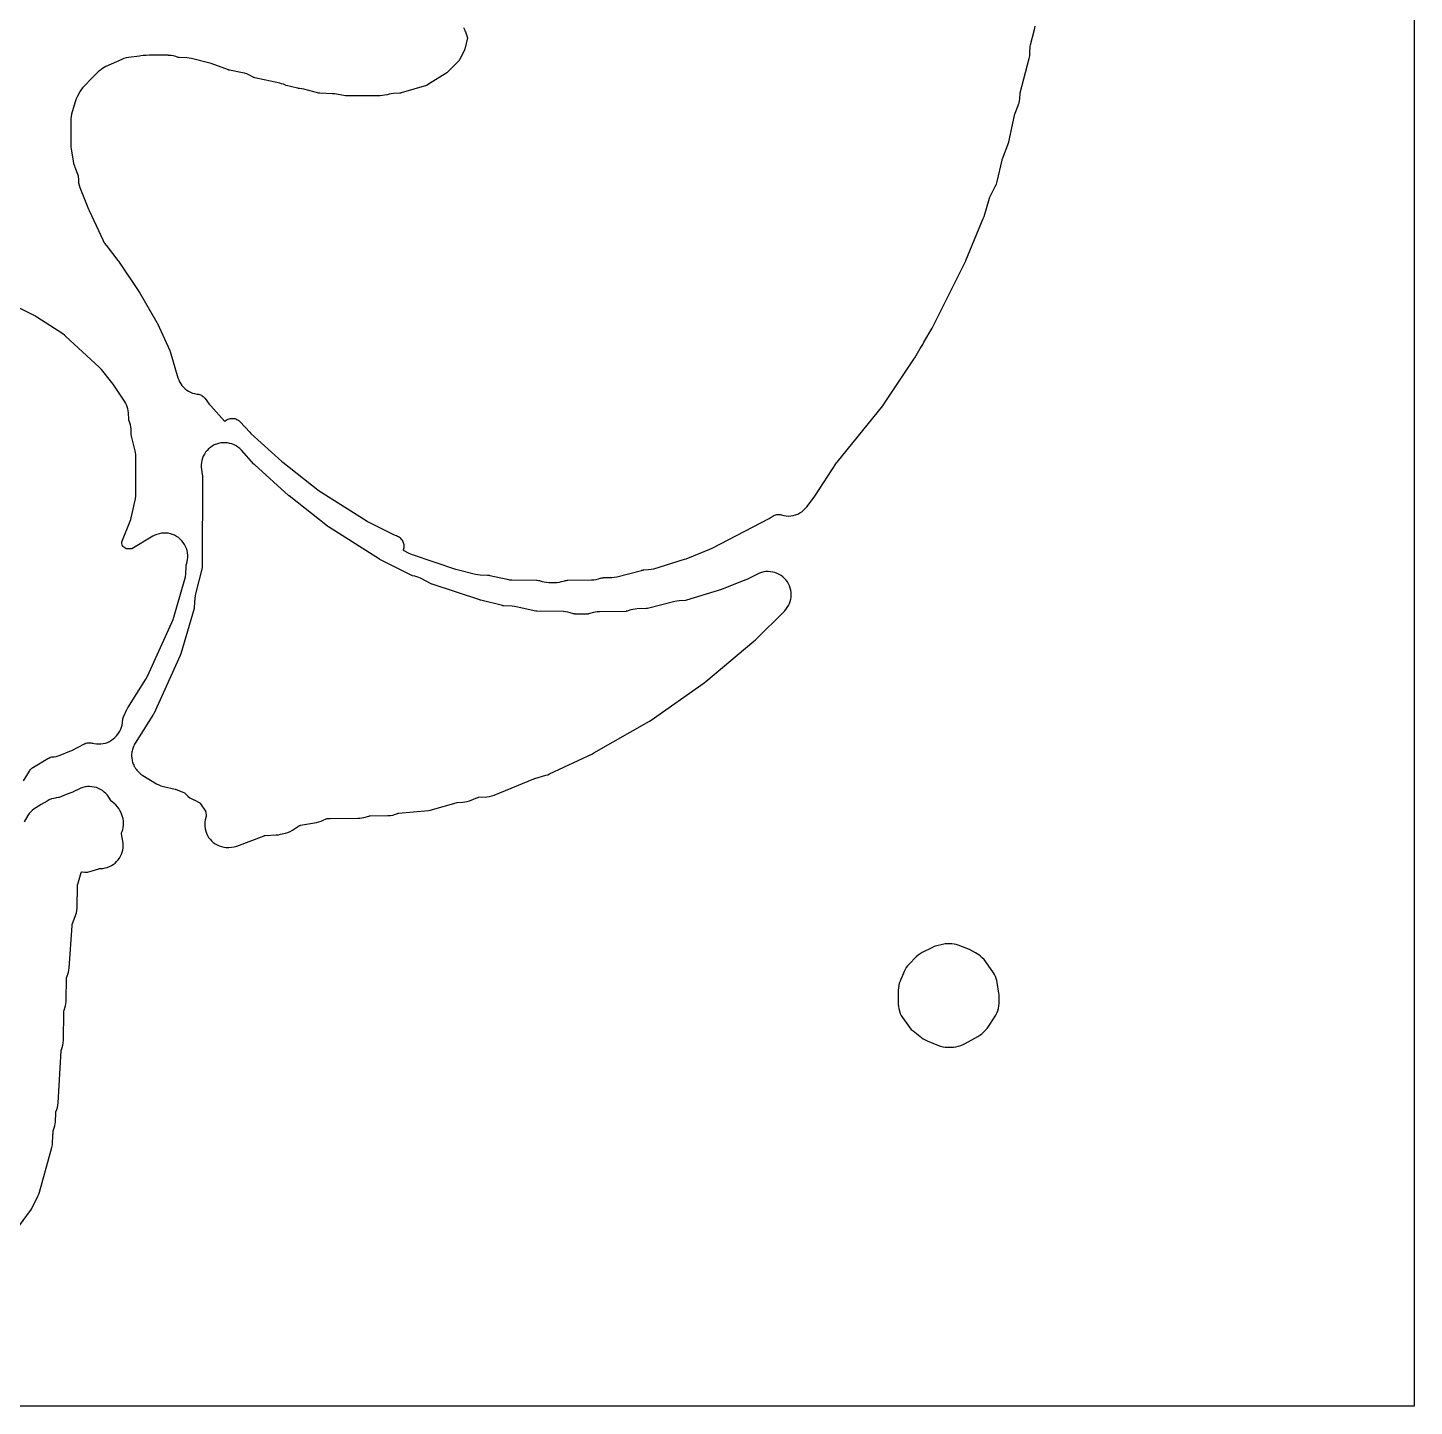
# Model space of a CAD drawing. Header units: millimetres. Extents: x 0 to 300, y 0 to 300.
# Drawn here: x 150 to 300, y 0 to 149.2 of the extents above; entities that cross this region are included whole.
import ezdxf

# ---------------------------------------------------------------- set-up
doc = ezdxf.new("R2010")
doc.units = ezdxf.units.MM
doc.layers.add('CUT', color=7, linetype='CONTINUOUS')

msp = doc.modelspace()

# ---------------------------------------------------------------- linework, layer by layer
at = {"layer": 'CUT'}
for points in [[(0, 0.0614), (0, 299.9386), (0.0029, 299.9971), (0.0614, 300), (299.9341, 300), (299.9926, 299.9971), (299.9954, 299.9386), (299.9954, 0.0614), (299.9926, 0.0029), (299.9341, 0), (0.0614, 0), (0.0029, 0.0029)], [(169.5678, 103.621), (169.3953, 103.4453), (169.241, 103.2535), (169.1062, 103.0475), (168.9924, 102.8292), (168.9006, 102.6007), (168.8317, 102.3644), (168.7864, 102.1224), (168.7651, 101.8771), (168.768, 101.6309), (168.7952, 101.3862), (168.8805, 100.8564), (168.8813, 100.8511), (168.8879, 100.7721), (168.8883, 100.7534), (168.8727, 90.8613), (168.8726, 90.8559), (168.8686, 90.8058), (168.8644, 90.7809), (168.8591, 90.7574), (168.1425, 87.9344), (168.094, 87.6953), (168.0692, 87.4525), (168.0166, 86.4686), (168.0147, 86.4456), (167.9986, 86.3515), (167.9928, 86.3291), (166.5522, 81.4293), (166.5254, 81.3486), (166.493, 81.2698), (163.6231, 74.9311), (163.5851, 74.8543), (163.5417, 74.7803), (162.0703, 72.4612), (162.057, 72.4412), (161.6215, 71.7537), (161.5587, 71.6428), (161.4998, 71.5389), (161.4995, 71.5382), (161.4991, 71.5375), (161.4475, 71.4206), (161.3993, 71.3116), (161.3991, 71.3108), (161.3988, 71.3101), (161.359, 71.1884), (161.3219, 71.0753), (161.3218, 71.0746), (161.3215, 71.0739), (161.2939, 70.9484), (161.2683, 70.8326), (161.2683, 70.8319), (161.2681, 70.8313), (161.253, 70.7031), (161.2392, 70.5857), (161.2391, 70.5851), (161.2391, 70.5845), (161.2368, 70.4549), (161.2346, 70.3372), (161.2347, 70.3366), (161.2347, 70.3361), (161.2453, 70.2062), (161.2548, 70.0894), (161.2549, 70.0889), (161.2549, 70.0884), (161.2785, 69.9595), (161.2995, 69.8448), (161.2996, 69.8444), (161.2997, 69.844), (161.3362, 69.717), (161.3682, 69.6059), (161.3684, 69.6056), (161.3685, 69.6052), (161.418, 69.4813), (161.4603, 69.3751), (161.4605, 69.3748), (161.4606, 69.3745), (161.523, 69.2545), (161.5749, 69.1545), (161.5751, 69.1542), (161.5752, 69.154), (161.6506, 69.0386), (161.7109, 68.9463), (161.711, 68.9462), (161.7112, 68.946), (161.8001, 68.8356), (161.8668, 68.7527), (161.867, 68.7526), (161.8671, 68.7525), (161.9716, 68.6464), (162.0412, 68.5756), (162.0413, 68.5755), (162.0414, 68.5754), (162.1687, 68.4696), (162.2324, 68.4166), (162.2325, 68.4166), (162.4383, 68.2775), (163.9348, 67.3712), (164.1683, 67.2462), (164.4137, 67.1466), (164.6682, 67.0735), (165.9456, 66.779), (165.9505, 66.7778), (166.022, 66.7558), (166.0386, 66.7496), (166.898, 66.4077), (166.9512, 66.3836), (166.9541, 66.3806), (167.1199, 66.1932), (167.3107, 66.018), (167.5185, 65.8636), (167.7412, 65.7315), (167.9549, 65.633), (167.9864, 65.6174), (168.5997, 65.2955), (168.6163, 65.2862), (168.6504, 65.2636), (168.676, 65.2318), (168.6868, 65.2161), (169.2131, 64.4079), (169.2234, 64.3912), (169.2427, 64.3535), (169.2536, 64.3126), (169.2572, 64.2932), (169.3122, 63.9434), (169.3145, 63.9261), (169.3169, 63.8888), (169.2922, 63.8124), (169.2582, 63.7207), (169.1951, 63.4794), (169.1564, 63.2331), (169.1424, 62.9841), (169.1533, 62.7349), (169.189, 62.4881), (169.2491, 62.2461), (169.333, 62.0112), (169.4399, 61.7859), (169.5687, 61.5723), (169.7181, 61.3727), (169.8867, 61.1889), (170.0728, 61.0228), (170.2744, 60.8761), (170.4897, 60.7502), (170.7165, 60.6464), (170.9525, 60.5657), (171.1953, 60.509), (171.4426, 60.4767), (171.6919, 60.4691), (171.7698, 60.4707), (172.0542, 60.4926), (172.3343, 60.5468), (172.6065, 60.6325), (175.5631, 61.7533), (175.5817, 61.7598), (175.6227, 61.7706), (175.6647, 61.777), (175.6843, 61.7785), (176.8834, 61.8352), (177.1212, 61.8579), (177.3558, 61.9032), (177.8851, 62.0318), (178.1451, 62.1102), (178.395, 62.2163), (178.632, 62.3489), (179.4074, 62.8399), (179.4233, 62.8494), (179.4588, 62.8673), (179.4971, 62.8778), (179.5153, 62.8814), (181.2419, 63.1768), (181.4932, 63.2333), (181.7374, 63.3154), (181.9719, 63.4221), (182.2927, 63.5886), (182.3477, 63.6138), (182.408, 63.6162), (182.6794, 63.6135), (182.7213, 63.6134), (185.7108, 63.6342), (185.924, 63.6448), (186.1355, 63.6735), (186.3438, 63.7202), (186.9119, 63.8733), (186.9171, 63.8746), (186.9666, 63.8838), (186.9918, 63.8863), (187.0159, 63.8873), (188.9584, 63.9184), (189.2361, 63.9384), (189.5098, 63.9891), (189.7762, 64.0699), (190.0027, 64.1527), (190.0185, 64.1581), (190.052, 64.1672), (190.0863, 64.1735), (190.1025, 64.1754), (193.3466, 64.4918), (193.574, 64.5246), (193.7974, 64.5781), (196.3339, 65.3105), (196.3543, 65.3158), (196.4398, 65.3309), (196.4607, 65.3329), (197.0398, 65.3733), (197.2914, 65.4038), (197.5387, 65.4595), (197.779, 65.54), (198.6537, 65.8833), (198.6728, 65.8902), (198.7133, 65.9015), (198.7547, 65.9085), (198.7749, 65.9104), (199.6787, 65.9702), (199.9469, 66.0025), (200.2101, 66.0637), (200.4651, 66.1528), (204.739, 67.9117), (204.8055, 67.9369), (204.8733, 67.9581), (206.0549, 68.2906), (206.252, 68.355), (206.443, 68.4355), (211.0773, 70.6184), (211.2526, 70.7096), (217.2437, 74.134), (217.4397, 74.2584), (223.1866, 78.2938), (223.36, 78.4272), (228.5619, 82.8062), (228.7144, 82.9458), (231.8508, 86.0639), (232.0158, 86.2448), (232.1623, 86.441), (232.2889, 86.6506), (232.3943, 86.8716), (232.4777, 87.1018), (232.5382, 87.3391), (232.5751, 87.5811), (232.5882, 87.8257), (232.5773, 88.0703), (232.5425, 88.3126), (232.4842, 88.5505), (232.4029, 88.7814), (232.2994, 89.0033), (232.1746, 89.214), (232.0299, 89.4115), (231.8665, 89.5939), (231.6861, 89.7595), (231.4904, 89.9066), (231.2812, 90.0338), (231.0605, 90.14), (230.8305, 90.224), (230.5934, 90.2852), (230.3515, 90.3229), (230.107, 90.3367), (229.8624, 90.3266), (229.6199, 90.2926), (229.3819, 90.235), (229.1507, 90.1544), (228.9285, 90.0515), (228.0826, 89.6086), (228.0246, 89.5802), (227.9651, 89.5548), (227.4072, 89.3341), (227.4026, 89.3324), (225.1334, 88.4346), (225.0886, 88.4179), (225.043, 88.4029), (221.2786, 87.2452), (221.2561, 87.239), (221.1613, 87.2217), (221.1381, 87.2195), (220.4537, 87.1759), (220.2195, 87.1499), (219.9887, 87.1019), (217.0524, 86.3451), (217.0309, 86.3402), (216.9405, 86.3274), (216.9185, 86.3261), (215.929, 86.2963), (215.6955, 86.2783), (215.4647, 86.2385), (215.2386, 86.1773), (214.8462, 86.0511), (214.8273, 86.0455), (214.7876, 86.037), (214.7473, 86.0324), (214.7277, 86.0316), (211.8362, 85.9914), (211.6172, 85.9787), (211.4001, 85.9469), (211.1866, 85.8962), (210.6522, 85.7441), (210.6338, 85.7393), (210.5952, 85.7322), (210.556, 85.7289), (210.537, 85.7286), (209.1729, 85.7428), (209.1533, 85.7435), (209.1129, 85.748), (209.0731, 85.7564), (209.0543, 85.7619), (208.6704, 85.884), (208.4338, 85.9467), (208.1921, 85.986), (207.9478, 86.0014), (205.0888, 86.0419), (205.0685, 86.0427), (204.9846, 86.0525), (204.9645, 86.0565), (202.8422, 86.5301), (202.6276, 86.5683), (202.4104, 86.5876), (201.4639, 86.6303), (201.4441, 86.6317), (201.3627, 86.6435), (201.3433, 86.6479), (198.9991, 87.2339), (198.9536, 87.2462), (198.9085, 87.2603), (193.7324, 88.9871), (193.7275, 88.9889), (193.6573, 89.0182), (193.6411, 89.026), (192.5036, 89.6136), (192.3062, 89.705), (192.1015, 89.7788), (191.8912, 89.8345), (191.6378, 89.89), (191.6326, 89.8913), (191.5841, 89.906), (191.5605, 89.9155), (191.5386, 89.9258), (189.8841, 90.7542), (188.1527, 91.6212), (188.0986, 91.65), (188.046, 91.6815), (182.5236, 95.1779), (182.4705, 95.2135), (182.4194, 95.2518), (178.288, 98.5171), (178.2563, 98.5431), (178.2254, 98.5701), (174.5559, 101.893), (174.5137, 101.9331), (174.4735, 101.9751), (173.1099, 103.4691), (172.9351, 103.6426), (172.7442, 103.798), (172.5389, 103.9339), (172.3212, 104.049), (172.0933, 104.142), (171.8573, 104.2122), (171.6156, 104.2589), (171.3704, 104.2815), (171.1242, 104.28), (170.8794, 104.2542), (170.6382, 104.2044), (170.4032, 104.1312), (170.2697, 104.0747), (170.1765, 104.0352), (169.9603, 103.9174), (169.7567, 103.7789)], [(245.4147, 40.9713), (245.5854, 40.7895), (245.7733, 40.6257), (245.7782, 40.6218), (246.6981, 39.8971), (246.8832, 39.7644), (247.0796, 39.6492), (247.2856, 39.5523), (248.5213, 39.0386), (248.7534, 38.9553), (248.9926, 38.8953), (249.2366, 38.8591), (249.4829, 38.8472), (249.8884, 38.8475), (250.144, 38.8608), (250.3968, 38.9001), (250.6443, 38.9651), (250.9458, 39.0611), (251.1769, 39.1473), (251.3983, 39.256), (252.7816, 40.0214), (252.9975, 40.1556), (253.1987, 40.3111), (253.383, 40.4862), (253.7741, 40.8976), (253.9429, 41.0947), (254.0904, 41.3082), (254.7167, 42.3242), (254.8444, 42.5584), (254.9464, 42.8048), (255.0215, 43.0607), (255.069, 43.3232), (255.0882, 43.5893), (255.101, 44.2708), (255.0953, 44.4927), (255.0699, 44.7133), (254.8838, 45.8747), (254.8388, 46.0928), (254.7746, 46.3059), (254.6917, 46.5125), (254.5907, 46.711), (254.4725, 46.8996), (253.638, 48.1082), (253.4598, 48.3366), (253.2565, 48.5429), (253.0648, 48.7161), (252.8996, 48.8528), (252.7234, 48.9749), (252.5373, 49.0815), (251.8753, 49.4238), (251.5918, 49.5488), (250.6412, 49.8992), (250.4255, 49.9678), (250.2046, 50.0166), (249.9801, 50.0453), (249.754, 50.0535), (249.5259, 50.0514), (249.235, 50.0318), (248.9484, 49.9785), (248.3338, 49.8265), (248.0601, 49.742), (247.798, 49.6267), (246.7561, 49.0954), (246.5271, 48.9629), (246.3135, 48.8071), (246.1175, 48.6295), (245.3397, 47.8459), (245.1797, 47.6685), (245.0374, 47.4766), (244.914, 47.2721), (244.8107, 47.0567), (244.3716, 46.0161), (244.3697, 46.0116), (244.2838, 45.7756), (244.222, 45.5321), (244.1849, 45.2837), (244.173, 45.0328), (244.1771, 43.5279), (244.1901, 43.2798), (244.2277, 43.0342), (244.2895, 42.7935), (244.296, 42.7756), (244.3005, 42.7586), (244.387, 42.5252), (244.4964, 42.3016), (244.6274, 42.0899), (245.263, 41.1692)]]:
    msp.add_lwpolyline(points, close=True, dxfattribs=at)
for points in [[(197.1396, 149.2206), (197.241, 148.993), (197.2985, 148.864), (197.3458, 148.7577), (197.3565, 148.7338), (197.5613, 148.1038), (197.2697, 146.8566), (197.2641, 146.8353), (197.2318, 146.7461), (197.2226, 146.7262), (196.7406, 145.762), (196.7314, 145.7447), (196.7087, 145.7092), (196.6825, 145.6762), (196.6691, 145.6619), (195.3509, 144.3202), (193.3618, 143.0809), (193.2026, 142.9892), (193.1835, 142.9789), (193.1328, 142.957), (190.3876, 142.1283), (190.3698, 142.1235), (190.2747, 142.107), (190.2524, 142.1051), (189.5519, 142.0677), (189.3309, 142.0461), (189.1128, 142.0049), (188.8991, 141.9445), (188.8366, 141.9207), (188.1284, 141.831), (187.5049, 141.8262), (186.6392, 141.8196), (185.6045, 141.8116), (184.6738, 141.8044), (184.4789, 141.8044), (184.4606, 141.8049), (184.3817, 141.8126), (184.3635, 141.8157), (183.4142, 142.0035), (183.2089, 142.0353), (183.0017, 142.0499), (182.9387, 142.0517), (182.9316, 142.0524), (181.6012, 142.0929), (181.5892, 142.0936), (181.5151, 142.1043), (181.4942, 142.1092), (179.8819, 142.5348), (179.6414, 142.5858), (179.397, 142.6129), (179.3642, 142.6149), (179.2981, 142.6307), (179.2168, 142.6501), (179.1982, 142.6546), (177.9627, 142.9499), (177.6508, 143.0716), (177.4592, 143.1376), (177.2629, 143.1878), (174.5823, 143.7592), (174.5771, 143.7604), (174.571, 143.7622), (174.4886, 143.7926), (174.4685, 143.8021), (173.8995, 144.0921), (173.6847, 144.1892), (173.4617, 144.2655), (173.2325, 144.3206), (171.8091, 144.592), (171.804, 144.5931), (171.7269, 144.6142), (171.7097, 144.6201), (169.8325, 145.3143), (169.569, 145.3956), (167.7191, 145.8558), (167.4741, 145.904), (167.2255, 145.9274), (166.3851, 145.9644), (166.3712, 145.9654), (166.3506, 145.968), (166.3287, 145.9711), (166.291, 145.9801), (166.2738, 145.9856), (166.0369, 146.0672), (165.7759, 146.1416), (165.5084, 146.1873), (165.4338, 146.1918), (165.4301, 146.1923), (165.406, 146.1935), (165.2375, 146.2036), (165.1806, 146.204), (165.175, 146.2042), (165.1532, 146.2042), (163.1231, 146.2165), (162.7992, 146.1974), (162.7688, 146.1937), (162.7189, 146.1934), (162.4835, 146.1813), (162.2503, 146.147), (162.102, 146.1107), (160.8863, 145.9595), (160.6429, 145.9169), (160.4048, 145.8505), (160.1745, 145.7609), (158.4637, 144.996), (158.263, 144.8952), (158.0721, 144.7768), (157.8926, 144.6417), (157.8651, 144.6168), (157.7876, 144.557), (157.6237, 144.4055), (156.9051, 143.6791), (156.1213, 142.9037), (155.9556, 142.7229), (155.8084, 142.5267), (155.6812, 142.317), (155.356, 141.7167), (155.255, 141.5076), (155.1738, 141.2901), (154.7878, 140.0875), (154.7226, 139.8421), (154.6826, 139.5913), (154.6682, 139.3377), (154.6519, 136.4957), (154.6596, 136.2852), (154.685, 136.076), (154.9052, 134.7358), (154.9611, 134.48), (155.0435, 134.2314), (155.0911, 134.1096), (155.4123, 133.2874), (155.4187, 133.2696), (155.4297, 133.2304), (155.4366, 133.1902), (155.4384, 133.1713), (155.4723, 132.6873), (155.475, 132.6486), (155.5063, 132.3921), (155.5639, 132.1403), (155.6473, 131.8957), (156.5866, 129.5442), (156.6392, 129.4221), (158.1426, 126.1718), (158.2803, 125.9146), (158.3281, 125.8459), (158.3402, 125.8257), (158.4016, 125.7405), (158.447, 125.6752), (158.465, 125.6524), (159.7565, 124.0113), (159.7843, 123.9746), (159.8106, 123.9368), (162.0175, 120.6379), (162.0315, 120.6163), (162.0427, 120.5977), (163.9716, 117.292), (164.001, 117.2385), (164.0277, 117.1835), (165.3559, 114.2545), (165.3656, 114.2312), (165.3911, 114.1555), (166.2503, 111.3009), (166.329, 111.0779), (166.4285, 110.8634), (166.5478, 110.6593), (166.6859, 110.4673), (166.8414, 110.2893), (167.0131, 110.1267), (167.1994, 109.9811), (167.3986, 109.8537), (167.609, 109.7457), (167.8286, 109.6581), (168.0555, 109.5916), (168.2877, 109.5469), (168.4683, 109.5209), (168.5763, 109.4941), (168.6818, 109.4567), (168.783, 109.409), (168.8791, 109.3516), (168.969, 109.2849), (169.052, 109.2098), (169.1309, 109.1227), (169.1433, 109.1075), (169.1812, 109.0589), (169.6262, 108.4581), (169.7887, 108.2606), (171.3004, 106.6043), (171.3689, 106.6637), (171.4666, 106.7326), (171.5707, 106.7915), (171.6801, 106.8397), (171.7938, 106.8768), (171.9106, 106.9023), (172.0294, 106.9162), (172.1489, 106.9181), (172.2681, 106.9081), (172.3856, 106.8864), (172.5004, 106.853), (172.6114, 106.8084), (172.7173, 106.7529), (172.8172, 106.6872), (172.91, 106.6119), (172.9949, 106.5277), (174.0144, 105.4108), (174.1424, 105.2833), (177.5011, 102.2418), (177.5983, 102.1596), (181.3806, 99.1701), (181.5423, 99.0555), (186.6048, 95.8502), (186.7705, 95.7566), (189.6359, 94.3218), (189.7567, 94.2675), (189.8877, 94.2211), (189.9974, 94.1761), (190.1022, 94.1205), (190.2009, 94.0548), (190.2926, 93.9797), (190.3765, 93.8959), (190.4517, 93.8043), (190.5176, 93.7056), (190.5733, 93.601), (190.6184, 93.4913), (190.6526, 93.3778), (190.6753, 93.2614), (190.6864, 93.1433), (190.6858, 93.0248), (190.6736, 92.9068), (190.6497, 92.7907), (190.6145, 92.6774), (190.6037, 92.6519), (191.216, 92.3356), (191.3911, 92.2536), (191.5721, 92.1853), (196.2843, 90.6132), (196.4691, 90.5594), (198.4524, 90.0636), (198.6974, 90.0152), (198.946, 89.9915), (199.7303, 89.9561), (199.7847, 89.9525), (199.802, 89.9509), (199.91, 89.9366), (199.927, 89.9335), (199.9805, 89.9228), (201.8757, 89.4999), (202.1287, 89.4569), (202.3849, 89.4401), (205.0462, 89.4025), (205.1073, 89.4001), (205.1267, 89.3989), (205.2427, 89.3858), (205.3569, 89.3615), (205.3757, 89.3565), (205.4345, 89.3394), (205.6402, 89.2739), (205.8799, 89.2105), (206.1247, 89.1712), (206.3722, 89.1564), (207.0404, 89.1494), (207.2799, 89.1584), (207.5174, 89.1903), (207.7508, 89.2448), (208.0926, 89.342), (208.1457, 89.3559), (208.1626, 89.3599), (208.2654, 89.3796), (208.3695, 89.3903), (208.3869, 89.3913), (208.4417, 89.3932), (210.999, 89.4288), (211.2462, 89.4445), (211.4906, 89.4846), (211.7299, 89.5487), (211.9378, 89.6156), (211.994, 89.6322), (212.0119, 89.6371), (212.121, 89.6612), (212.2318, 89.675), (212.2504, 89.6764), (212.3089, 89.6795), (213.1766, 89.7056), (213.4532, 89.7294), (213.7253, 89.7836), (216.383, 90.4685), (216.4404, 90.4819), (216.4588, 90.4857), (216.5751, 90.5042), (216.5937, 90.5063), (216.6524, 90.5114), (217.1612, 90.5438), (217.4522, 90.5796), (217.7371, 90.6492), (221.0356, 91.6637), (221.2203, 91.7285), (223.7874, 92.744), (224.0275, 92.8539), (230.2036, 96.0879), (230.4367, 96.2266), (230.5533, 96.3048), (230.6055, 96.338), (230.6224, 96.3481), (230.7265, 96.4039), (230.8304, 96.4469), (230.938, 96.4795), (231.0483, 96.5012), (231.1602, 96.5119), (231.2727, 96.5115), (231.3845, 96.4999), (231.4946, 96.4774), (231.5461, 96.4614), (231.7933, 96.3982), (232.0457, 96.3606), (232.3006, 96.3489), (232.5553, 96.3633), (232.8073, 96.4035), (233.0538, 96.4692), (233.2924, 96.5597), (233.5204, 96.674), (233.7357, 96.811), (233.9359, 96.9692), (234.1189, 97.147), (234.2828, 97.3425), (235.0645, 98.3779), (235.1594, 98.5126), (237.5081, 102.0916), (237.5412, 102.1395), (237.5766, 102.1856), (242.488, 108.2796), (242.6195, 108.4585), (242.6465, 108.4989), (242.6547, 108.5102), (242.682, 108.552), (245.8749, 113.3256), (245.9562, 113.4556), (246.5492, 114.4719), (246.6979, 114.6995), (246.827, 114.9211), (246.9458, 115.1516), (247.8361, 116.6774), (247.9124, 116.8184), (251.4124, 123.8117), (251.4884, 123.9787), (251.4942, 123.9927), (253.3645, 128.535), (253.4483, 128.7715), (254.0412, 130.7571), (254.0465, 130.7734), (254.074, 130.8422), (254.0815, 130.8577), (254.6637, 131.9968), (254.7845, 132.273), (254.8711, 132.5617), (255.4094, 134.8482), (255.4284, 134.919), (255.4517, 134.9885), (256.1245, 136.8079), (256.2248, 137.1539), (256.8014, 139.8591), (256.8026, 139.8642), (256.8253, 139.9407), (256.8315, 139.9577), (257.1502, 140.7663), (257.2316, 141.0082), (257.2372, 141.033), (257.2393, 141.0395), (257.2698, 141.1774), (257.2879, 141.2572), (257.2883, 141.2612), (257.2949, 141.291), (257.3243, 141.547), (257.3551, 142.0358), (257.3567, 142.0537), (257.3688, 142.13), (257.3729, 142.1475), (258.3381, 145.8776), (258.3903, 146.1337), (258.4154, 146.3938), (258.4516, 147.2155), (258.453, 147.2357), (258.4662, 147.322), (258.4709, 147.3416), (258.9091, 148.995), (258.9509, 149.1809), (258.9783, 149.3694)], [(149.5318, 67.6792), (150.1791, 68.7413), (150.212, 68.7923), (150.2228, 68.8083), (150.2924, 68.9009), (150.3669, 68.9822), (150.449, 69.0559), (150.5422, 69.1245), (150.5583, 69.1352), (150.6097, 69.1676), (152.1873, 70.1077), (152.2443, 70.1396), (152.2626, 70.1493), (152.3756, 70.2015), (152.4877, 70.2397), (152.6091, 70.2674), (152.6295, 70.2709), (152.6941, 70.2804), (152.8718, 70.3018), (153.0854, 70.3368), (153.2952, 70.3903), (153.4995, 70.4616), (154.5667, 70.8871), (154.7794, 70.9836), (156.1444, 71.6818), (156.199, 71.7081), (156.2166, 71.716), (156.3242, 71.7585), (156.43, 71.7888), (156.5383, 71.8086), (156.648, 71.8179), (156.7581, 71.8166), (156.8675, 71.8045), (156.9807, 71.7808), (157.0287, 71.7683), (157.0289, 71.7691), (157.1899, 71.7272), (157.4303, 71.689), (157.6733, 71.6744), (157.9166, 71.6835), (158.1579, 71.7162), (158.3948, 71.7723), (158.6251, 71.8511), (158.8467, 71.9519), (159.0574, 72.0738), (159.2553, 72.2157), (159.4384, 72.3761), (159.6051, 72.5535), (159.7537, 72.7464), (159.8829, 72.9527), (159.9517, 73.0756), (160.0555, 73.2829), (160.1396, 73.4989), (160.2033, 73.7218), (160.2462, 73.9496), (160.2677, 74.1804), (160.2733, 74.3012), (160.2892, 74.4106), (160.3157, 74.5179), (160.3543, 74.6274), (160.3616, 74.6453), (160.386, 74.7011), (160.7136, 75.4034), (160.75, 75.4753), (160.7816, 75.533), (160.8225, 75.6024), (162.7861, 78.6973), (162.9526, 79.0055), (165.5933, 84.838), (165.7143, 85.164), (166.9889, 89.4995), (167.0545, 89.7826), (167.0869, 90.0714), (167.1295, 90.8689), (167.1342, 90.9298), (167.1362, 90.949), (167.1545, 91.0696), (167.1583, 91.0886), (167.1719, 91.148), (167.2333, 91.3897), (167.2819, 91.63), (167.3067, 91.874), (167.3075, 92.1192), (167.2843, 92.3633), (167.2373, 92.6039), (167.1669, 92.8388), (167.0739, 93.0657), (166.9591, 93.2823), (166.8236, 93.4867), (166.6687, 93.6768), (166.496, 93.8508), (166.307, 94.0071), (166.1037, 94.1441), (165.8879, 94.2606), (165.6617, 94.3553), (165.4274, 94.4274), (165.1871, 94.4762), (164.9432, 94.5013), (164.698, 94.5023), (164.4539, 94.4793), (164.2132, 94.4325), (163.9782, 94.3624), (163.7513, 94.2695), (163.5345, 94.1549), (161.2638, 92.8078), (161.2489, 92.7994), (161.2156, 92.7836), (161.1793, 92.7808), (161.1619, 92.7807), (160.7267, 92.7874), (160.7078, 92.7882), (160.6676, 92.7929), (160.6326, 92.8131), (160.6169, 92.8238), (160.2853, 93.063), (160.2717, 93.0733), (160.244, 93.0974), (160.2333, 93.1321), (160.2293, 93.149), (160.1705, 93.4276), (160.1672, 93.4455), (160.1629, 93.4842), (160.1737, 93.5216), (160.18, 93.5387), (161.0712, 95.7838), (161.1367, 95.9697), (161.1873, 96.1602), (161.6472, 98.2153), (161.6928, 98.4902), (161.7075, 98.7684), (161.6959, 102.8097), (161.6869, 103.0145), (161.6612, 103.2179), (161.6188, 103.4185), (161.2177, 104.9963), (161.2135, 105.015), (161.2014, 105.0965), (161.2, 105.1156), (161.1707, 105.7536), (161.149, 105.9869), (161.1055, 106.217), (161.0407, 106.4421), (160.9552, 106.6602), (160.9486, 106.6749), (160.9417, 106.6913), (160.9295, 106.7275), (160.9243, 106.7653), (160.9231, 106.783), (160.8931, 107.4981), (160.8732, 107.7251), (160.8328, 107.9493), (160.772, 108.1689), (160.6916, 108.3821), (160.592, 108.5871), (160.4742, 108.7821), (159.2527, 110.6108), (159.1105, 110.8031), (157.9667, 112.2043), (157.727, 112.4592), (154.1214, 115.7921), (153.9579, 115.9307), (153.783, 116.0549), (150.9936, 117.8607), (150.7495, 117.9999), (147.1977, 119.7686)], [(148.81, 19.1858), (150.1955, 21.0401), (150.3185, 21.2207), (150.4253, 21.4113), (151.0877, 22.7257), (151.1869, 22.9489), (151.2638, 23.1808), (152.6026, 27.9926), (152.6643, 28.2783), (152.6923, 28.5692), (152.735, 29.7096), (152.7361, 29.7275), (152.7408, 29.7643), (152.752, 29.7992), (152.7587, 29.8161), (152.7969, 29.9066), (152.8755, 30.1192), (152.9345, 30.338), (152.9734, 30.5613), (152.992, 30.7872), (153.0272, 31.7472), (153.0286, 31.7684), (153.0349, 31.8119), (153.0458, 31.8545), (153.0528, 31.8746), (153.1407, 32.1089), (153.2172, 32.3489), (153.2692, 32.5953), (153.2961, 32.8457), (153.6153, 38.4665), (153.6168, 38.485), (153.6225, 38.523), (153.6318, 38.5602), (153.6376, 38.5779), (153.7213, 38.8164), (153.7971, 39.0767), (153.8443, 39.3437), (153.8623, 39.6142), (153.8992, 42.6437), (153.8998, 42.6603), (153.9031, 42.6945), (153.9086, 42.7253), (153.9144, 42.749), (154.0776, 43.3555), (154.1229, 43.5563), (154.1515, 43.7602), (154.1632, 43.9657), (154.2004, 46.3247), (154.2013, 46.346), (154.2068, 46.3899), (154.2169, 46.4329), (154.2235, 46.4532), (154.3332, 46.7632), (154.3984, 46.978), (154.4442, 47.1977), (154.47, 47.4207), (154.7946, 52.0169), (154.7963, 52.0351), (154.8025, 52.0726), (154.8122, 52.1095), (154.8178, 52.1263), (155.1808, 53.1274), (155.2593, 53.3872), (155.3091, 53.6539), (155.3298, 53.9245), (155.3841, 56.394), (155.385, 56.4121), (155.3892, 56.4495), (155.3969, 56.4865), (155.4017, 56.5035), (155.7919, 57.7794), (155.8113, 57.8335), (155.9076, 57.8227), (156.1793, 57.807), (156.4511, 57.821), (156.7198, 57.8644), (156.9821, 57.9368), (157.6989, 58.1773), (157.7169, 58.1828), (157.7564, 58.1918), (157.7965, 58.1968), (157.8153, 58.1977), (157.8941, 58.1995), (158.134, 58.2166), (158.3711, 58.2567), (158.6033, 58.3194), (158.8283, 58.4041), (159.0442, 58.5101), (159.2489, 58.6363), (159.4405, 58.7816), (159.6173, 58.9446), (159.7776, 59.1238), (159.92, 59.3176), (160.043, 59.5242), (160.1457, 59.7417), (160.2269, 59.968), (160.2861, 60.2011), (160.3226, 60.4388), (160.3361, 60.6789), (160.3264, 60.9192), (160.2937, 61.1574), (160.1455, 61.9517), (160.1428, 61.9684), (160.1394, 62.0047), (160.149, 62.0395), (160.1547, 62.0557), (160.2089, 62.1992), (160.2809, 62.4206), (160.3319, 62.6477), (160.3617, 62.8786), (160.3698, 63.1112), (160.3563, 63.3436), (160.3212, 63.5737), (160.2648, 63.7996), (160.1877, 64.0192), (160.0905, 64.2308), (159.9706, 64.4626), (159.8428, 64.6817), (159.6935, 64.8867), (159.5241, 65.0755), (159.3365, 65.2461), (159.084, 65.4535), (159.0694, 65.4661), (159.04, 65.4958), (159.0139, 65.5283), (159.003, 65.5443), (158.7546, 65.9289), (158.6118, 66.1279), (158.4502, 66.3119), (158.2714, 66.4793), (158.0771, 66.6283), (157.8691, 66.7577), (157.6494, 66.866), (157.4202, 66.9524), (157.1837, 67.0159), (156.942, 67.0559), (156.6977, 67.0721), (156.4529, 67.0644), (156.21, 67.0327), (155.9714, 66.9774), (155.7394, 66.899), (155.5161, 66.7983), (154.9757, 66.5219), (154.9242, 66.497), (154.8716, 66.4746), (154.1636, 66.1924), (153.4123, 65.8928), (153.3962, 65.8868), (153.3621, 65.8766), (153.3271, 65.8692), (153.3105, 65.8669), (153.0724, 65.8383), (152.8152, 65.7937), (152.564, 65.7225), (152.3216, 65.6255), (152.0907, 65.5037), (151.4662, 65.1316), (150.8815, 64.7831), (150.6791, 64.6488), (150.4907, 64.4954), (150.3181, 64.3245), (150.1629, 64.1377), (150.0266, 63.9367), (149.6075, 63.2492)]]:
    msp.add_lwpolyline(points, dxfattribs=at)

doc.saveas('drawing.dxf')
